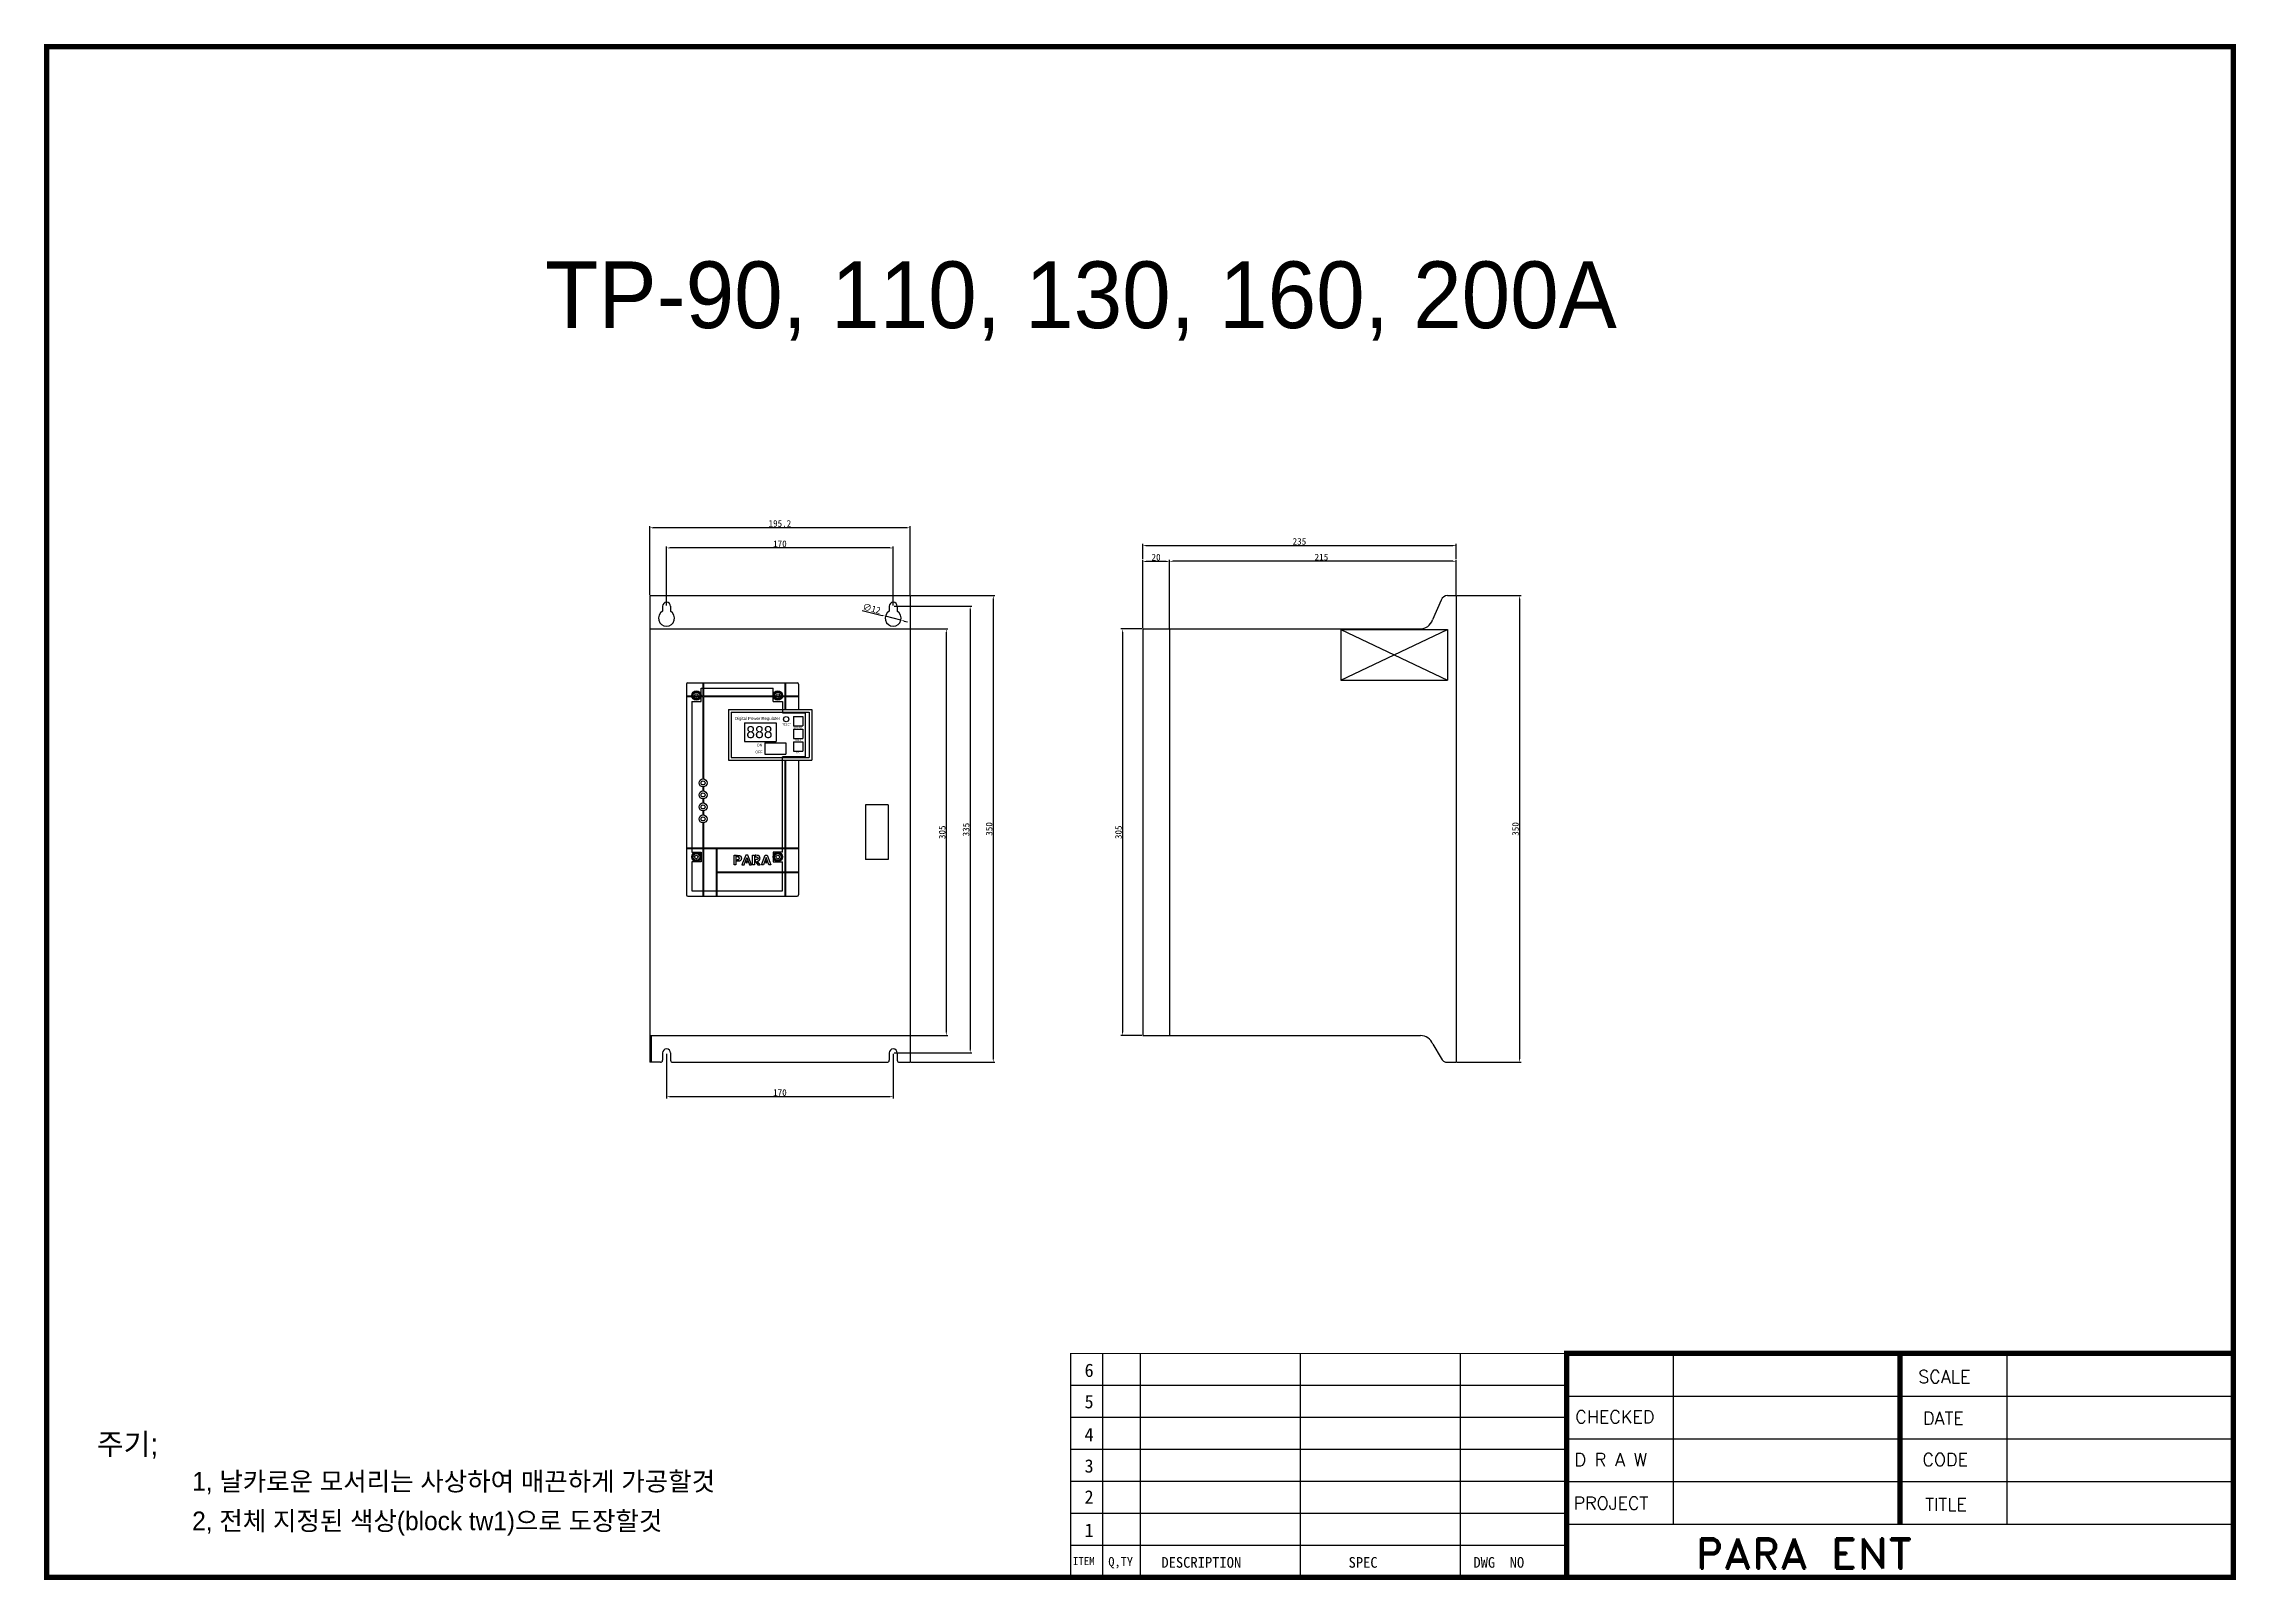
# Model space of a CAD drawing. Header units: millimetres. Extents: x 3073 to 4717, y 1396 to 2548.
import ezdxf

# ---------------------------------------------------------------- set-up
doc = ezdxf.new("R2010")
doc.units = ezdxf.units.MM
doc.layers.add('팬', color=7, linetype='Continuous')
doc.styles.add('ROMAND', font='romand', dxfattribs={"width": 1.1, "height": 8})
doc.styles.add('ROMANS', font='romans', dxfattribs={"height": 3})
doc.dimstyles.new('ISO-25', dxfattribs={"dimtxt": 5, "dimasz": 2.5, "dimexe": 1.25, "dimexo": 0.625, "dimtad": 1, "dimdsep": 46, "dimtxsty": 'Standard', "dimcen": 2.5, "dimclrd": 6, "dimclre": 6, "dimclrt": 1, "dimadec": 0, "dimazin": 0, "dimtfac": 1, "dimtmove": 0, "dimatfit": 3, "dimfxl": 1, "dimarcsym": 0})

# ---------------------------------------------------------------- blocks, each defined once
blk = doc.blocks.new('*D1')
at = {"color": 6, "lineweight": -2, "transparency": 16777216}
for p, q in [((3897.4, 2109.6), (3897.4, 2160.8)), ((3914.9, 2159.6), (3899.9, 2159.6)), ((3917.4, 2109.6), (3917.4, 2160.8))]:
    blk.add_line(p, q, dxfattribs=at)
at = {"color": 6, "transparency": 16777216}
for points in [[(3899.9, 2160), (3899.9, 2159.1), (3897.4, 2159.6)], [(3914.9, 2160), (3914.9, 2159.1), (3917.4, 2159.6)]]:
    blk.add_solid(points, dxfattribs=at)
at = {"layer": 'Defpoints', "color": 0, "transparency": 16777216}
for p in [(3897.4, 2159.6), (3897.4, 2109), (3917.4, 2109)]:
    blk.add_point(p, dxfattribs=at)
at = {"color": 1, "transparency": 16777216, "insert": (3907.4, 2162.7), "char_height": 5, "attachment_point": 5}
blk.add_mtext('20', dxfattribs=at)
blk = doc.blocks.new('*D2')
at = {"color": 6, "lineweight": -2, "transparency": 16777216}
for p, q in [((4133, 2134), (4181.2, 2134)), ((4180, 2131.5), (4180, 1786.5)), ((4133, 1784), (4181.2, 1784))]:
    blk.add_line(p, q, dxfattribs=at)
at = {"color": 6, "transparency": 16777216}
for points in [[(4179.6, 2131.5), (4180.4, 2131.5), (4180, 2134)], [(4179.6, 1786.5), (4180.4, 1786.5), (4180, 1784)]]:
    blk.add_solid(points, dxfattribs=at)
at = {"layer": 'Defpoints', "color": 0, "transparency": 16777216}
for p in [(4132.4, 2134), (4132.4, 1784), (4180, 1784)]:
    blk.add_point(p, dxfattribs=at)
at = {"color": 1, "transparency": 16777216, "insert": (4176.9, 1959), "char_height": 5, "attachment_point": 5, "rotation": 90}
blk.add_mtext('350', dxfattribs=at)
blk = doc.blocks.new('*D3')
at = {"color": 6, "lineweight": -2, "transparency": 16777216}
for p, q in [((3917.4, 2109.6), (3917.4, 2160.9)), ((4129.9, 2159.7), (3919.9, 2159.7)), ((4132.4, 2134.6), (4132.4, 2160.9))]:
    blk.add_line(p, q, dxfattribs=at)
at = {"color": 6, "transparency": 16777216}
for points in [[(3919.9, 2160.1), (3919.9, 2159.3), (3917.4, 2159.7)], [(4129.9, 2160.1), (4129.9, 2159.3), (4132.4, 2159.7)]]:
    blk.add_solid(points, dxfattribs=at)
at = {"layer": 'Defpoints', "color": 0, "transparency": 16777216}
for p in [(3917.4, 2159.7), (4132.4, 2134), (3917.4, 2109)]:
    blk.add_point(p, dxfattribs=at)
at = {"color": 1, "transparency": 16777216, "insert": (4031.4, 2162.8), "char_height": 5, "attachment_point": 5}
blk.add_mtext('215', dxfattribs=at)
blk = doc.blocks.new('*D4')
at = {"color": 6, "lineweight": -2, "transparency": 16777216}
for p, q in [((3896.8, 2109), (3881, 2109)), ((3882.3, 2106.5), (3882.3, 1806.5)), ((3896.8, 1804), (3881, 1804))]:
    blk.add_line(p, q, dxfattribs=at)
at = {"color": 6, "transparency": 16777216}
for points in [[(3881.9, 2106.5), (3882.7, 2106.5), (3882.3, 2109)], [(3881.9, 1806.5), (3882.7, 1806.5), (3882.3, 1804)]]:
    blk.add_solid(points, dxfattribs=at)
at = {"layer": 'Defpoints', "color": 0, "transparency": 16777216}
for p in [(3897.4, 2109), (3882.3, 1804), (3897.4, 1804)]:
    blk.add_point(p, dxfattribs=at)
at = {"color": 1, "transparency": 16777216, "insert": (3879.2, 1956.5), "char_height": 5, "attachment_point": 5, "rotation": 90}
blk.add_mtext('305', dxfattribs=at)
blk = doc.blocks.new('*D5')
at = {"color": 6, "lineweight": -2, "transparency": 16777216}
for p, q in [((3687.1, 2122.9), (3702, 2119.1)), ((3716.1, 2115.5), (3704.5, 2118.5)), ((3718.5, 2114.9), (3720.9, 2114.3))]:
    blk.add_line(p, q, dxfattribs=at)
at = {"color": 6, "transparency": 16777216}
for points in [[(3702.1, 2119.5), (3701.9, 2118.7), (3704.5, 2118.5)], [(3718.6, 2115.3), (3718.4, 2114.5), (3716.1, 2115.5)]]:
    blk.add_solid(points, dxfattribs=at)
at = {"layer": 'Defpoints', "color": 0, "transparency": 16777216}
for p in [(3704.5, 2118.5), (3716.1, 2115.5)]:
    blk.add_point(p, dxfattribs=at)
at = {"color": 1, "transparency": 16777216, "insert": (3694.1, 2124.3), "char_height": 5, "attachment_point": 5, "rotation": 345.769}
blk.add_mtext('∅12', dxfattribs=at)
blk = doc.blocks.new('*D6')
at = {"color": 6, "lineweight": -2, "transparency": 16777216}
for p, q in [((3723.5, 2134), (3786.6, 2134)), ((3785.3, 2131.5), (3785.3, 1786.5)), ((3723.5, 1784), (3786.6, 1784))]:
    blk.add_line(p, q, dxfattribs=at)
at = {"color": 6, "transparency": 16777216}
for points in [[(3784.9, 2131.5), (3785.7, 2131.5), (3785.3, 2134)], [(3784.9, 1786.5), (3785.7, 1786.5), (3785.3, 1784)]]:
    blk.add_solid(points, dxfattribs=at)
at = {"layer": 'Defpoints', "color": 0, "transparency": 16777216}
for p in [(3722.9, 2134), (3722.9, 1784), (3785.3, 1784)]:
    blk.add_point(p, dxfattribs=at)
at = {"color": 1, "transparency": 16777216, "insert": (3782.2, 1959), "char_height": 5, "attachment_point": 5, "rotation": 90}
blk.add_mtext('350', dxfattribs=at)
blk = doc.blocks.new('*D7')
at = {"color": 6, "lineweight": -2, "transparency": 16777216}
for p, q in [((3710.9, 2126), (3769.3, 2126)), ((3768, 2123.5), (3768, 1793.5)), ((3710.9, 1791), (3769.3, 1791))]:
    blk.add_line(p, q, dxfattribs=at)
at = {"color": 6, "transparency": 16777216}
for points in [[(3767.6, 2123.5), (3768.4, 2123.5), (3768, 2126)], [(3767.6, 1793.5), (3768.4, 1793.5), (3768, 1791)]]:
    blk.add_solid(points, dxfattribs=at)
at = {"layer": 'Defpoints', "color": 0, "transparency": 16777216}
for p in [(3710.3, 2126), (3710.3, 1791), (3768, 1791)]:
    blk.add_point(p, dxfattribs=at)
at = {"color": 1, "transparency": 16777216, "insert": (3764.9, 1958.5), "char_height": 5, "attachment_point": 5, "rotation": 90}
blk.add_mtext('335', dxfattribs=at)
blk = doc.blocks.new('*D8')
at = {"color": 6, "lineweight": -2, "transparency": 16777216}
for p, q in [((3540.3, 2126.6), (3540.3, 2170.9)), ((3710.3, 2126.6), (3710.3, 2170.9)), ((3707.8, 2169.7), (3542.8, 2169.7))]:
    blk.add_line(p, q, dxfattribs=at)
at = {"color": 6, "transparency": 16777216}
for points in [[(3542.8, 2170.1), (3542.8, 2169.3), (3540.3, 2169.7)], [(3707.8, 2170.1), (3707.8, 2169.3), (3710.3, 2169.7)]]:
    blk.add_solid(points, dxfattribs=at)
at = {"layer": 'Defpoints', "color": 0, "transparency": 16777216}
for p in [(3540.3, 2169.7), (3540.3, 2126), (3710.3, 2126)]:
    blk.add_point(p, dxfattribs=at)
at = {"color": 1, "transparency": 16777216, "insert": (3625.3, 2172.8), "char_height": 5, "attachment_point": 5}
blk.add_mtext('170', dxfattribs=at)
blk = doc.blocks.new('*D9')
at = {"color": 6, "lineweight": -2, "transparency": 16777216}
for p, q in [((3527.7, 2134.6), (3527.7, 2186.1)), ((3720.4, 2184.8), (3530.2, 2184.8)), ((3722.9, 2134.6), (3722.9, 2186.1))]:
    blk.add_line(p, q, dxfattribs=at)
at = {"color": 6, "transparency": 16777216}
for points in [[(3530.2, 2185.3), (3530.2, 2184.4), (3527.7, 2184.8)], [(3720.4, 2185.3), (3720.4, 2184.4), (3722.9, 2184.8)]]:
    blk.add_solid(points, dxfattribs=at)
at = {"layer": 'Defpoints', "color": 0, "transparency": 16777216}
for p in [(3527.7, 2184.8), (3527.7, 2134), (3722.9, 2134)]:
    blk.add_point(p, dxfattribs=at)
at = {"color": 1, "transparency": 16777216, "insert": (3625.3, 2188), "char_height": 5, "attachment_point": 5}
blk.add_mtext('195.2', dxfattribs=at)
blk = doc.blocks.new('*D10')
at = {"color": 6, "lineweight": -2, "transparency": 16777216}
for p, q in [((3540.3, 1790.4), (3540.3, 1756.9)), ((3710.3, 1790.4), (3710.3, 1756.9)), ((3707.8, 1758.2), (3542.8, 1758.2))]:
    blk.add_line(p, q, dxfattribs=at)
at = {"color": 6, "transparency": 16777216}
for points in [[(3542.8, 1758.6), (3542.8, 1757.8), (3540.3, 1758.2)], [(3707.8, 1758.6), (3707.8, 1757.8), (3710.3, 1758.2)]]:
    blk.add_solid(points, dxfattribs=at)
at = {"layer": 'Defpoints', "color": 0, "transparency": 16777216}
for p in [(3540.3, 1791), (3710.3, 1791), (3540.3, 1758.2)]:
    blk.add_point(p, dxfattribs=at)
at = {"color": 1, "transparency": 16777216, "insert": (3625.3, 1761.3), "char_height": 5, "attachment_point": 5}
blk.add_mtext('170', dxfattribs=at)
blk = doc.blocks.new('*D11')
at = {"color": 6, "lineweight": -2, "transparency": 16777216}
for p, q in [((3723.5, 2109), (3751.3, 2109)), ((3750.1, 2106.5), (3750.1, 1806.5)), ((3723.5, 1804), (3751.3, 1804))]:
    blk.add_line(p, q, dxfattribs=at)
at = {"color": 6, "transparency": 16777216}
for points in [[(3749.7, 2106.5), (3750.5, 2106.5), (3750.1, 2109)], [(3749.7, 1806.5), (3750.5, 1806.5), (3750.1, 1804)]]:
    blk.add_solid(points, dxfattribs=at)
at = {"layer": 'Defpoints', "color": 0, "transparency": 16777216}
for p in [(3722.9, 2109), (3722.9, 1804), (3750.1, 1804)]:
    blk.add_point(p, dxfattribs=at)
at = {"color": 1, "transparency": 16777216, "insert": (3747, 1956.5), "char_height": 5, "attachment_point": 5, "rotation": 90}
blk.add_mtext('305', dxfattribs=at)
blk = doc.blocks.new('*D12')
at = {"color": 6, "lineweight": -2, "transparency": 16777216}
for p, q in [((3897.4, 2161.5), (3897.4, 2172.7)), ((4129.9, 2171.4), (3899.9, 2171.4)), ((4132.4, 2161.5), (4132.4, 2172.7))]:
    blk.add_line(p, q, dxfattribs=at)
at = {"color": 6, "transparency": 16777216}
for points in [[(3899.9, 2171.9), (3899.9, 2171), (3897.4, 2171.4)], [(4129.9, 2171.9), (4129.9, 2171), (4132.4, 2171.4)]]:
    blk.add_solid(points, dxfattribs=at)
at = {"layer": 'Defpoints', "color": 0, "transparency": 16777216}
for p in [(3897.4, 2171.4), (3897.4, 2160.9), (4132.4, 2160.9)]:
    blk.add_point(p, dxfattribs=at)
at = {"color": 1, "transparency": 16777216, "insert": (4014.9, 2174.6), "char_height": 5, "attachment_point": 5}
blk.add_mtext('235', dxfattribs=at)

msp = doc.modelspace()

# ---------------------------------------------------------------- linework, layer by layer
for p, q in [((3527.683, 2133.991), (3527.683, 1783.991)), ((3527.683, 2133.991), (3722.883, 2133.991)), ((3537.283, 2125.991), (3537.283, 2122.187)), ((3543.283, 2125.991), (3543.283, 2122.187)), ((3707.283, 2125.991), (3707.283, 2122.187)), ((3713.283, 2125.991), (3713.283, 2122.187)), ((3722.883, 2133.991), (3722.883, 1783.991)), ((4121.284, 2130.572), (4114.703, 2115.828)), ((4126.028, 2133.991), (4132.424, 2133.991)), ((4132.424, 2133.991), (4132.424, 1783.991)), ((3527.683, 2108.991), (3722.883, 2108.991)), ((3897.424, 2108.991), (4105.216, 2108.991)), ((3897.424, 2108.991), (3897.424, 1803.991)), ((3917.424, 2108.991), (3917.424, 1803.991)), ((3706.383, 1976.991), (3689.383, 1976.991)), ((3689.383, 1976.991), (3689.383, 1935.991)), ((3706.383, 1976.991), (3706.383, 1935.991)), ((3706.383, 1935.991), (3689.383, 1935.991)), ((3527.683, 1803.991), (3722.883, 1803.991)), ((3528.883, 1803.991), (3528.883, 1783.991)), ((3897.424, 1803.991), (4105.654, 1803.991)), ((4114.938, 1797.704), (4121.167, 1787.134)), ((3535.783, 1783.991), (3527.683, 1783.991)), ((3537.283, 1790.991), (3537.283, 1785.491)), ((3543.283, 1790.991), (3543.283, 1785.491)), ((3544.783, 1783.991), (3705.783, 1783.991)), ((3707.283, 1790.991), (3707.283, 1785.491)), ((3713.283, 1790.991), (3713.283, 1785.491)), ((3714.783, 1783.991), (3722.883, 1783.991)), ((4125.809, 1783.991), (4132.424, 1783.991))]:
    msp.add_line(p, q)
at = {"linetype": 'Continuous'}
for p, q in [((3555.183, 2067.491), (3555.183, 1909.491)), ((3555.183, 2058.741), (3567.433, 2058.741)), ((3555.183, 2058.241), (3567.433, 2058.241)), ((3556.183, 2068.491), (3638.183, 2068.491)), ((3567.433, 2068.491), (3567.433, 2058.741)), ((3567.433, 2058.241), (3567.433, 1996.48)), ((3567.933, 2068.491), (3567.933, 2058.741)), ((3567.933, 2058.741), (3628.933, 2058.741)), ((3567.933, 2058.241), (3628.933, 2058.241)), ((3567.933, 2058.241), (3567.933, 1996.48)), ((3628.933, 2068.491), (3628.933, 2058.741)), ((3628.933, 2058.241), (3628.933, 2048.491)), ((3629.433, 2068.491), (3629.433, 2058.741)), ((3629.433, 2058.741), (3639.183, 2058.741)), ((3629.433, 2058.241), (3629.433, 2048.491)), ((3629.433, 2058.241), (3639.183, 2058.241)), ((3639.183, 2067.491), (3639.183, 2048.491)), ((3586.683, 2048.491), (3649.183, 2048.491)), ((3586.683, 2048.491), (3586.683, 2010.491)), ((3588.683, 2046.491), (3647.183, 2046.491)), ((3588.683, 2046.491), (3588.683, 2012.491)), ((3635.383, 2043.291), (3635.383, 2036.291)), ((3635.383, 2043.291), (3642.383, 2043.291)), ((3642.383, 2043.291), (3642.383, 2036.291)), ((3647.183, 2046.491), (3647.183, 2012.491)), ((3649.183, 2048.491), (3649.183, 2010.491)), ((3598.883, 2038.491), (3598.883, 2024.491)), ((3598.883, 2038.491), (3622.383, 2038.491)), ((3598.883, 2024.491), (3622.383, 2024.491)), ((3613.883, 2023.491), (3613.883, 2014.991)), ((3613.883, 2023.491), (3629.683, 2023.491)), ((3622.383, 2038.491), (3622.383, 2024.491)), ((3629.683, 2023.491), (3629.683, 2014.991)), ((3635.383, 2036.291), (3642.383, 2036.291)), ((3635.383, 2033.791), (3635.383, 2026.791)), ((3635.383, 2033.791), (3642.383, 2033.791)), ((3635.383, 2026.791), (3642.383, 2026.791)), ((3635.383, 2024.291), (3635.383, 2017.291)), ((3635.383, 2024.291), (3642.383, 2024.291)), ((3642.383, 2033.791), (3642.383, 2026.791)), ((3642.383, 2024.291), (3642.383, 2017.291)), ((3586.683, 2010.491), (3649.183, 2010.491)), ((3588.683, 2012.491), (3647.183, 2012.491)), ((3613.883, 2014.991), (3629.683, 2014.991)), ((3628.933, 2010.491), (3628.933, 1944.741)), ((3629.433, 2010.491), (3629.433, 1944.741)), ((3635.383, 2017.291), (3642.383, 2017.291)), ((3639.183, 2010.491), (3639.183, 1909.491)), ((3567.433, 1990.501), (3567.433, 1987.48)), ((3567.933, 1990.501), (3567.933, 1987.48)), ((3567.433, 1981.501), (3567.433, 1978.48)), ((3567.933, 1981.501), (3567.933, 1978.48)), ((3567.433, 1972.501), (3567.433, 1969.48)), ((3567.433, 1963.501), (3567.433, 1944.741)), ((3567.933, 1972.501), (3567.933, 1969.48)), ((3567.933, 1963.501), (3567.933, 1944.741)), ((3555.183, 1944.741), (3567.433, 1944.741)), ((3555.183, 1944.241), (3567.433, 1944.241)), ((3567.433, 1944.241), (3567.433, 1908.491)), ((3567.933, 1944.741), (3628.933, 1944.741)), ((3567.933, 1944.241), (3567.933, 1908.491)), ((3567.933, 1944.241), (3577.433, 1944.241)), ((3577.433, 1944.241), (3577.433, 1908.491)), ((3577.933, 1944.241), (3628.933, 1944.241)), ((3577.933, 1944.241), (3577.933, 1926.741)), ((3628.933, 1944.241), (3628.933, 1926.741)), ((3629.433, 1944.741), (3639.183, 1944.741)), ((3629.433, 1944.241), (3629.433, 1926.741)), ((3629.433, 1944.241), (3639.183, 1944.241)), ((3577.933, 1926.741), (3628.933, 1926.741)), ((3577.933, 1926.241), (3628.933, 1926.241)), ((3577.933, 1926.241), (3577.933, 1908.491)), ((3628.933, 1926.241), (3628.933, 1908.491)), ((3629.433, 1926.741), (3639.183, 1926.741)), ((3629.433, 1926.241), (3629.433, 1908.491)), ((3629.433, 1926.241), (3639.183, 1926.241)), ((3556.183, 1908.491), (3638.183, 1908.491))]:
    msp.add_line(p, q, dxfattribs=at)
at = {"linetype": 'Continuous', "ltscale": 0.3}
for p, q in [((3566.183, 2064.491), (3620.183, 2064.491)), ((3566.183, 2064.491), (3620.183, 2064.491)), ((3566.183, 2054.491), (3566.183, 2064.491)), ((3566.183, 2054.491), (3566.183, 2064.491)), ((3620.183, 2054.491), (3620.183, 2064.491)), ((3620.183, 2054.491), (3620.183, 2064.491)), ((3559.183, 2054.491), (3559.183, 1941.691)), ((3559.183, 2054.491), (3559.183, 1941.691)), ((3559.183, 2054.491), (3566.183, 2054.491)), ((3559.183, 2054.491), (3566.183, 2054.491)), ((3620.183, 2054.491), (3627.183, 2054.491)), ((3620.183, 2054.491), (3627.183, 2054.491)), ((3627.183, 2054.491), (3627.183, 2045.991)), ((3627.183, 2054.491), (3627.183, 2045.991)), ((3627.183, 2045.991), (3644.183, 2045.991)), ((3627.183, 2045.991), (3644.183, 2045.991)), ((3644.183, 2045.991), (3644.183, 2012.991)), ((3644.183, 2045.991), (3644.183, 2012.991)), ((3627.183, 1941.691), (3627.183, 2012.991)), ((3627.183, 1941.691), (3627.183, 2012.991)), ((3644.183, 2012.991), (3627.183, 2012.991)), ((3644.183, 2012.991), (3627.183, 2012.991)), ((3559.183, 1941.691), (3566.183, 1941.691)), ((3559.183, 1941.691), (3566.183, 1941.691)), ((3566.183, 1941.691), (3566.183, 1934.291)), ((3566.183, 1941.691), (3566.183, 1934.291)), ((3627.183, 1941.691), (3620.183, 1941.691)), ((3627.183, 1941.691), (3620.183, 1941.691)), ((3620.183, 1941.691), (3620.183, 1934.291)), ((3620.183, 1941.691), (3620.183, 1934.291)), ((3559.183, 1934.291), (3559.183, 1912.491)), ((3559.183, 1934.291), (3559.183, 1912.491)), ((3566.183, 1934.291), (3559.183, 1934.291)), ((3566.183, 1934.291), (3559.183, 1934.291)), ((3620.183, 1934.291), (3627.183, 1934.291)), ((3620.183, 1934.291), (3627.183, 1934.291)), ((3627.183, 1912.491), (3627.183, 1934.291)), ((3627.183, 1912.491), (3627.183, 1934.291)), ((3559.183, 1912.491), (3627.183, 1912.491)), ((3559.183, 1912.491), (3627.183, 1912.491))]:
    msp.add_line(p, q, dxfattribs=at)
at = {"linetype": 'Continuous', "ltscale": 0.4}
for p, q in [((3629.183, 2068.491), (3629.183, 2048.491)), ((3629.183, 2010.491), (3629.183, 1908.491)), ((3555.183, 1944.491), (3639.183, 1944.491)), ((3577.683, 1944.741), (3577.683, 1908.491)), ((3577.433, 1926.491), (3639.183, 1926.491))]:
    msp.add_line(p, q, dxfattribs=at)
at = {"color": 5}
for p, q in [((3867.342, 1565.701), (3867.342, 1397.701)), ((3895.342, 1565.701), (3895.342, 1397.701)), ((4015.342, 1565.701), (4015.342, 1397.701)), ((4135.342, 1565.701), (4135.342, 1397.701)), ((4295.342, 1437.701), (4295.342, 1565.701)), ((4545.342, 1565.701), (4545.342, 1437.701)), ((4215.342, 1541.701), (3843.342, 1541.701)), ((4215.342, 1533.701), (4715.342, 1533.701)), ((4215.342, 1517.701), (3843.342, 1517.701)), ((4215.342, 1501.701), (4715.342, 1501.701)), ((4215.342, 1493.701), (3843.342, 1493.701)), ((4215.342, 1469.701), (3843.342, 1469.701)), ((4215.342, 1469.701), (4715.342, 1469.701)), ((4215.342, 1445.701), (3843.342, 1445.701)), ((4215.342, 1437.701), (4715.342, 1437.701)), ((4215.342, 1421.701), (3843.342, 1421.701))]:
    msp.add_line(p, q, dxfattribs=at)
at = {"color": 5, "const_width": 4}
for points in [[(3075.342, 1397.701), (4715.342, 1397.701), (4715.342, 2545.701), (3075.342, 2545.701), (3075.342, 1397.701)], [(4715.342, 1565.701), (4215.342, 1565.701), (4215.342, 1397.701)], [(4465.342, 1565.701), (4465.342, 1437.701)]]:
    msp.add_lwpolyline(points, dxfattribs=at)
at = {"linetype": 'Continuous'}
for points in [[(3592.336, 1939.23), (3592.337, 1932.019), (3590.885, 1932.019), (3590.885, 1939.23)], [(3592.649, 1935.956), (3593.133, 1935.956), (3593.527, 1935.964), (3593.85, 1935.985), (3593.985, 1936.001), (3594.102, 1936.02), (3594.154, 1936.032), (3594.201, 1936.044), (3594.244, 1936.056), (3594.283, 1936.07), (3594.353, 1936.101), (3594.387, 1936.117), (3594.42, 1936.135), (3594.452, 1936.154), (3594.483, 1936.174), (3594.512, 1936.194), (3594.541, 1936.216), (3594.569, 1936.239), (3594.596, 1936.263), (3594.622, 1936.288), (3594.647, 1936.313), (3594.671, 1936.34), (3594.694, 1936.368), (3594.716, 1936.397), (3594.737, 1936.427), (3594.757, 1936.457), (3594.776, 1936.488), (3594.793, 1936.52), (3594.809, 1936.553), (3594.824, 1936.586), (3594.838, 1936.62), (3594.85, 1936.654), (3594.861, 1936.689), (3594.87, 1936.724), (3594.879, 1936.761), (3594.886, 1936.797), (3594.892, 1936.835), (3594.899, 1936.912), (3594.902, 1936.991), (3594.901, 1937.04), (3594.898, 1937.088), (3594.894, 1937.134), (3594.887, 1937.18), (3594.879, 1937.225), (3594.869, 1937.268), (3594.858, 1937.311), (3594.844, 1937.352), (3594.829, 1937.392), (3594.812, 1937.432), (3594.793, 1937.47), (3594.772, 1937.507), (3594.749, 1937.543), (3594.725, 1937.578), (3594.699, 1937.611), (3594.671, 1937.644), (3594.642, 1937.675), (3594.611, 1937.705), (3594.58, 1937.734), (3594.548, 1937.761), (3594.515, 1937.786), (3594.48, 1937.81), (3594.445, 1937.832), (3594.409, 1937.853), (3594.372, 1937.873), (3594.334, 1937.89), (3594.295, 1937.907), (3594.255, 1937.922), (3594.215, 1937.935), (3594.173, 1937.947), (3594.13, 1937.957), (3594.086, 1937.966), (3594.013, 1937.977), (3593.923, 1937.987), (3593.694, 1938.003), (3593.039, 1938.015), (3592.649, 1938.015), (3592.649, 1939.23), (3593.217, 1939.23), (3594.312, 1939.203), (3594.686, 1939.17), (3594.83, 1939.148), (3594.891, 1939.135), (3594.945, 1939.122), (3595.022, 1939.101), (3595.097, 1939.076), (3595.17, 1939.048), (3595.242, 1939.017), (3595.312, 1938.984), (3595.381, 1938.947), (3595.448, 1938.907), (3595.513, 1938.865), (3595.577, 1938.819), (3595.64, 1938.771), (3595.701, 1938.719), (3595.76, 1938.665), (3595.817, 1938.607), (3595.874, 1938.547), (3595.928, 1938.483), (3595.981, 1938.417), (3596.032, 1938.348), (3596.079, 1938.276), (3596.123, 1938.202), (3596.164, 1938.125), (3596.201, 1938.046), (3596.235, 1937.965), (3596.266, 1937.881), (3596.294, 1937.794), (3596.318, 1937.705), (3596.34, 1937.614), (3596.358, 1937.52), (3596.372, 1937.423), (3596.392, 1937.223), (3596.398, 1937.013), (3596.395, 1936.85), (3596.383, 1936.694), (3596.364, 1936.545), (3596.338, 1936.402), (3596.304, 1936.266), (3596.263, 1936.136), (3596.239, 1936.074), (3596.214, 1936.013), (3596.187, 1935.954), (3596.158, 1935.897), (3596.095, 1935.787), (3596.029, 1935.683), (3595.959, 1935.585), (3595.884, 1935.493), (3595.806, 1935.407), (3595.723, 1935.328), (3595.637, 1935.254), (3595.546, 1935.186), (3595.453, 1935.125), (3595.36, 1935.068), (3595.266, 1935.017), (3595.172, 1934.972), (3595.078, 1934.932), (3594.983, 1934.897), (3594.888, 1934.868), (3594.792, 1934.844), (3594.655, 1934.82), (3594.503, 1934.799), (3594.155, 1934.767), (3593.285, 1934.741), (3592.649, 1934.741)], [(3600.421, 1937.554), (3602.511, 1932.019), (3604.094, 1932.019), (3601.215, 1939.23), (3599.638, 1939.23), (3596.86, 1932.019), (3598.416, 1932.019)], [(3600.454, 1933.271), (3601.311, 1934.755), (3599.597, 1934.755)], [(3606.322, 1939.23), (3606.322, 1932.019), (3604.87, 1932.019), (3604.87, 1939.23)], [(3608.245, 1934.775), (3608.533, 1934.805), (3608.777, 1934.844), (3608.873, 1934.868), (3608.968, 1934.897), (3609.063, 1934.932), (3609.157, 1934.972), (3609.251, 1935.017), (3609.345, 1935.068), (3609.438, 1935.125), (3609.531, 1935.186), (3609.622, 1935.254), (3609.709, 1935.328), (3609.791, 1935.407), (3609.869, 1935.493), (3609.944, 1935.585), (3610.014, 1935.683), (3610.08, 1935.787), (3610.143, 1935.897), (3610.172, 1935.954), (3610.199, 1936.013), (3610.224, 1936.074), (3610.248, 1936.136), (3610.289, 1936.266), (3610.323, 1936.402), (3610.35, 1936.545), (3610.368, 1936.694), (3610.38, 1936.85), (3610.383, 1937.013), (3610.377, 1937.223), (3610.357, 1937.423), (3610.343, 1937.52), (3610.325, 1937.614), (3610.303, 1937.705), (3610.279, 1937.794), (3610.251, 1937.881), (3610.22, 1937.965), (3610.186, 1938.046), (3610.149, 1938.125), (3610.108, 1938.202), (3610.064, 1938.276), (3610.017, 1938.348), (3609.966, 1938.417), (3609.913, 1938.483), (3609.859, 1938.547), (3609.803, 1938.607), (3609.745, 1938.665), (3609.686, 1938.719), (3609.625, 1938.771), (3609.562, 1938.819), (3609.498, 1938.865), (3609.433, 1938.907), (3609.366, 1938.947), (3609.297, 1938.984), (3609.227, 1939.017), (3609.155, 1939.048), (3609.082, 1939.076), (3609.007, 1939.101), (3608.93, 1939.122), (3608.876, 1939.135), (3608.815, 1939.148), (3608.671, 1939.17), (3608.297, 1939.203), (3607.202, 1939.23), (3606.634, 1939.23), (3606.634, 1938.015), (3607.024, 1938.015), (3607.679, 1938.003), (3607.908, 1937.987), (3607.998, 1937.977), (3608.071, 1937.966), (3608.115, 1937.957), (3608.158, 1937.947), (3608.2, 1937.935), (3608.24, 1937.922), (3608.28, 1937.907), (3608.319, 1937.89), (3608.357, 1937.873), (3608.394, 1937.853), (3608.43, 1937.832), (3608.465, 1937.81), (3608.5, 1937.786), (3608.533, 1937.761), (3608.565, 1937.734), (3608.596, 1937.705), (3608.627, 1937.675), (3608.656, 1937.644), (3608.684, 1937.611), (3608.71, 1937.578), (3608.734, 1937.543), (3608.757, 1937.507), (3608.778, 1937.47), (3608.797, 1937.432), (3608.814, 1937.392), (3608.829, 1937.352), (3608.843, 1937.311), (3608.854, 1937.268), (3608.864, 1937.225), (3608.873, 1937.18), (3608.879, 1937.134), (3608.883, 1937.088), (3608.886, 1937.04), (3608.887, 1936.991), (3608.884, 1936.912), (3608.881, 1936.873), (3608.877, 1936.835), (3608.871, 1936.797), (3608.864, 1936.761), (3608.855, 1936.724), (3608.846, 1936.689), (3608.835, 1936.654), (3608.823, 1936.62), (3608.809, 1936.586), (3608.794, 1936.553), (3608.778, 1936.52), (3608.761, 1936.488), (3608.742, 1936.457), (3608.722, 1936.427), (3608.701, 1936.397), (3608.679, 1936.368), (3608.656, 1936.34), (3608.632, 1936.313), (3608.607, 1936.288), (3608.581, 1936.263), (3608.554, 1936.239), (3608.526, 1936.216), (3608.497, 1936.194), (3608.468, 1936.174), (3608.437, 1936.154), (3608.405, 1936.135), (3608.372, 1936.117), (3608.338, 1936.101), (3608.268, 1936.07), (3608.229, 1936.056), (3608.186, 1936.044), (3608.139, 1936.032), (3608.087, 1936.02), (3607.97, 1936.001), (3607.835, 1935.985), (3607.512, 1935.964), (3607.118, 1935.956), (3606.634, 1935.956), (3606.634, 1934.741), (3608.645, 1932.019), (3610.383, 1932.019)], [(3614.957, 1937.554), (3612.952, 1932.019), (3611.396, 1932.019), (3614.175, 1939.23), (3615.751, 1939.23), (3618.63, 1932.019), (3617.047, 1932.019)], [(3615.022, 1933.271), (3615.879, 1934.755), (3614.165, 1934.755)]]:
    msp.add_lwpolyline(points, close=True, dxfattribs=at)
at = {"color": 5, "ltscale": 2, "const_width": 0.8}
msp.add_lwpolyline([(4215.342, 1565.701), (3843.342, 1565.701), (3843.342, 1397.701)], dxfattribs=at)
at = {"linetype": 'Continuous', "ltscale": 0.4}
for centre, radius in [((3562.683, 2058.991), 3.5), ((3562.683, 2058.991), 2.5), ((3562.683, 2058.991), 1.35), ((3623.683, 2058.991), 3.5), ((3623.683, 2058.991), 2.5), ((3623.683, 2058.991), 1.35), ((3562.683, 1937.991), 3.5), ((3562.683, 1937.991), 2.5), ((3623.683, 1937.991), 3.5), ((3623.683, 1937.991), 2.5), ((3562.683, 1937.991), 1.35), ((3623.683, 1937.991), 1.35)]:
    msp.add_circle(centre, radius, dxfattribs=at)
at = {"ltscale": 0.1}
msp.add_circle((3562.683, 2058.991), 3, dxfattribs=at)
at = {"linetype": 'Continuous', "ltscale": 0.3}
for centre in [(3623.683, 2058.991), (3562.683, 1937.991), (3623.683, 1937.991)]:
    msp.add_circle(centre, 3, dxfattribs=at)
at = {"linetype": 'Continuous'}
for centre, radius in [((3629.983, 2041.291), 2), ((3567.683, 1993.491), 3), ((3567.683, 1993.491), 1.5), ((3567.683, 1984.491), 3), ((3567.683, 1975.491), 3), ((3567.683, 1984.491), 1.5), ((3567.683, 1975.491), 1.5), ((3567.683, 1966.491), 3), ((3567.683, 1966.491), 1.5)]:
    msp.add_circle(centre, radius, dxfattribs=at)
for centre, radius, start, end in [((3540.283, 2116.991), 6, 120, 60), ((3540.283, 2125.991), 3, 0, 180), ((3710.283, 2116.991), 6, 120, 60), ((3710.283, 2125.991), 3, 0, 180), ((4126.028, 2128.991), 5, 90, 161.565051), ((4105.216, 2118.991), 10, 270, 341.565051), ((3540.283, 1790.991), 3, 0, 180), ((3710.283, 1790.991), 3, 0, 180), ((4105.654, 1793.991), 10, 21.801409, 90), ((3535.783, 1785.491), 1.5, 270, 0), ((3544.783, 1785.491), 1.5, 180, 270), ((3705.783, 1785.491), 1.5, 270, 0), ((3714.783, 1785.491), 1.5, 180, 270), ((4125.809, 1788.991), 5, 201.801409, 270)]:
    msp.add_arc(centre, radius, start, end)
for centre, start, end in [((3556.183, 2067.491), 90, 180), ((3638.183, 2067.491), 0, 90), ((3556.183, 1909.491), 180, 270), ((3638.183, 1909.491), 270, 0)]:
    msp.add_arc(centre, 1, start, end, dxfattribs=at)
at = {"layer": '팬', "color": 5}
for p, q in [((4045.825, 2108.491), (4125.825, 2070.491)), ((4045.825, 2108.491), (4125.825, 2108.491)), ((4045.825, 2070.491), (4125.825, 2108.491)), ((4045.825, 2108.491), (4045.825, 2070.491)), ((4125.825, 2108.491), (4125.825, 2070.491)), ((4045.825, 2070.491), (4125.825, 2070.491))]:
    msp.add_line(p, q, dxfattribs=at)

# ---------------------------------------------------------------- texts
at = {"color": 5, "style": 'ROMANS'}
for s, p in [('SCALE', (4479.014, 1543.453)), ('CHECKED', (4221.796, 1513.341)), ('DATE', (4482.601, 1512.297)), ('D R A W', (4221.143, 1481.233)), ('CODE', (4482.113, 1481.308)), ('PROJECT', (4220.502, 1448.589)), ('TITLE', (4484.155, 1447.659))]:
    msp.add_text(s, height=9.6, dxfattribs=at).set_placement(p)
at = {"color": 5, "style": 'ROMAND', "width": 1.1}
msp.add_text('PARA ENT', height=22.4, dxfattribs=at).set_placement((4311.869, 1404.427))
at = {"attachment_point": 1}
for s, insert, char_height, width in [('{\\f@Gulim|b0|i0|c129|p50;TP-90, 110, 130, 160, 200A}', (3449.282, 2384.539), 50, 923.32956), ('{\\fSwis721 BT|b0|i0|c0|p34;Digital\\f??|b0|i0|c0|p49; \\fSwis721 BT|b0|i0|c0|p34;Power Regulater}', (3591.645, 2043.017), 2.3, 35.1239), ('{\\fGulim|b0|i0|c129|p50;888}', (3600.119, 2036.088), 9, 20.7472), ('{\\f@ￇ\uffd1ￄￄﾹ\uffd9ￅ\uffc1|b0|i0|c129|p18;ON}', (3607.962, 2022.839), 2, 5.3252), ('{\\f@ￇ\uffd1ￄￄﾹ\uffd9ￅ\uffc1|b0|i0|c129|p18;RESET}', (3626.838, 2038.209), 1.5, 6.6627), ('{\\f@ￇ\uffd1ￄￄﾹ\uffd9ￅ\uffc1|b0|i0|c129|p18;OUTPUT}', (3635.459, 2035.76), 1.2, 6.6627), ('{\\f@ￇ\uffd1ￄￄﾹ\uffd9ￅ\uffc1|b0|i0|c129|p18;SOFT}', (3636.579, 2026.26), 1.2, 4.62851), ('{\\f@ￇ\uffd1ￄￄﾹ\uffd9ￅ\uffc1|b0|i0|c129|p18;OFF}', (3606.791, 2017.694), 2, 6.6627), ('{\\f@ￇ\uffd1ￄￄﾹ\uffd9ￅ\uffc1|b0|i0|c129|p18;O.C}', (3637.384, 2016.76), 1.2, 2.88258), ('{\\f굴림|b0|i0|c129|p50;주기;}', (3113.065, 1505.68), 16, 60), ('{\\f@굴림|b0|i0|c129|p50;1, \\f굴림|b0|i0|c129|p50;날카로운 모서리는 사상하여 매끈하게 가공할것}', (3184.594, 1476.776), 14, 600), ('{\\f@굴림|b0|i0|c129|p50;2, \\f굴림|b0|i0|c129|p50;전체 지정된 색상(block tw1)으로 도장할것}', (3184.594, 1447.156), 14, 600)]:
    msp.add_mtext(s, dxfattribs=dict(at, insert=insert, char_height=char_height, width=width))
at = {"color": 5, "attachment_point": 1}
for s, insert, char_height, width in [('6', (3853.771, 1558.077), 10, 13.174), ('5', (3853.771, 1534.54), 10, 13.174), ('4', (3853.771, 1509.881), 10, 13.174), ('3', (3853.771, 1486.344), 10, 13.174), ('2', (3853.771, 1463.087), 10, 13.174), ('1', (3853.771, 1438.148), 10, 13.174), ('ITEM', (3845.008, 1413.025), 6, 8), ('Q,TY', (3871.583, 1413.025), 6.8, 20), ('DESCRIPTION', (3911.379, 1413.025), 8, 40), ('SPEC', (4051.748, 1413.025), 8, 40), ('DWG  NO', (4145.352, 1413.025), 8, 60)]:
    msp.add_mtext(s, dxfattribs=dict(at, insert=insert, char_height=char_height, width=width))

# ---------------------------------------------------------------- dimensions: what is measured, and where the dimension line sits
for base, p1, p2, picture, middle in [((3527.683, 2184.834), (3722.883, 2133.991), (3527.683, 2133.991), '*D9', (3625.283, 2187.959)), ((3540.283, 2169.694), (3710.283, 2125.991), (3540.283, 2125.991), '*D8', (3625.283, 2172.819)), ((3540.283, 1758.199), (3710.283, 1790.991), (3540.283, 1790.991), '*D10', (3625.283, 1761.324))]:
    dim = msp.add_linear_dim(base=base, p1=p1, p2=p2, dimstyle='ISO-25')
    dim.commit()
    dim.dimension.update_dxf_attribs({"geometry": picture, "text_midpoint": middle})
for base, p1, p2, angle, picture, middle in [((3897.424, 2171.45), (4132.424, 2160.925), (3897.424, 2160.925), 180, '*D12', (4014.924, 2174.575)), ((3768.004, 1790.991), (3710.283, 2125.991), (3710.283, 1790.991), 270, '*D7', (3764.879, 1958.491)), ((4179.999, 1783.991), (4132.424, 2133.991), (4132.424, 1783.991), 270, '*D2', (4176.874, 1958.991)), ((3750.09, 1803.991), (3722.883, 2108.991), (3722.883, 1803.991), 270, '*D11', (3746.965, 1956.491)), ((3882.299, 1803.991), (3897.424, 2108.991), (3897.424, 1803.991), 270, '*D4', (3879.174, 1956.491))]:
    dim = msp.add_linear_dim(base=base, p1=p1, p2=p2, angle=angle, dimstyle='ISO-25')
    dim.commit()
    dim.dimension.update_dxf_attribs({"geometry": picture, "text_midpoint": middle})
at = {"color": 4}
for base, p1, p2, angle, picture, middle in [((3897.424, 2159.563), (3917.424, 2108.991), (3897.424, 2108.991), 180, '*D1', (3907.424, 2162.688)), ((3785.301, 1783.991), (3722.883, 2133.991), (3722.883, 1783.991), 270, '*D6', (3782.176, 1958.991))]:
    dim = msp.add_linear_dim(base=base, p1=p1, p2=p2, angle=angle, dimstyle='ISO-25', dxfattribs=at)
    dim.commit()
    dim.dimension.update_dxf_attribs({"geometry": picture, "text_midpoint": middle})
dim = msp.add_linear_dim(base=(3917.424, 2159.675), p1=(4132.424, 2133.991), p2=(3917.424, 2108.991), angle=180, dimstyle='ISO-25', dxfattribs=at)
dim.commit()
dim.dimension.update_dxf_attribs({"geometry": '*D3', "text_midpoint": (4031.424, 2159.675), "dimtype": 160})
dim = msp.add_diameter_dim_2p(p1=(3716.099, 2115.516), p2=(3704.467, 2118.466), dimstyle='ISO-25')
dim.commit()
dim.dimension.update_dxf_attribs({"geometry": '*D5', "text_midpoint": (3694.129, 2124.312)})

doc.saveas('drawing.dxf')
